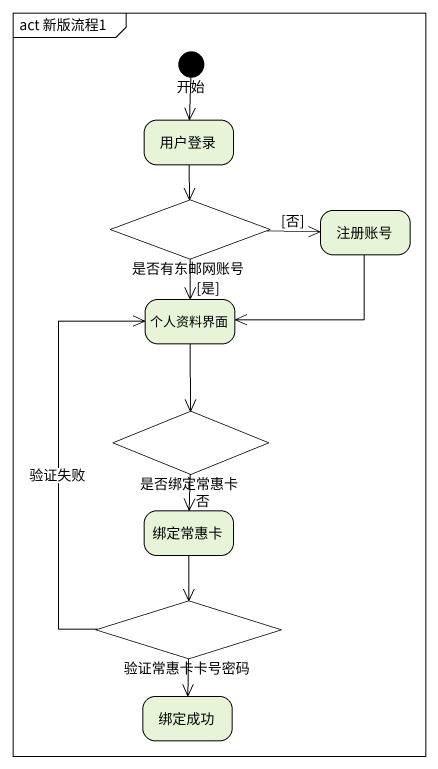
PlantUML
@startuml
mainframe act 新版流程1
hide empty description
state 开始 <<start>>
state 用户登录
state 是否有东邮网账号 <<choice>>
state 注册账号
state 个人资料界面
state 是否绑定常惠卡 <<choice>>
state 绑定常惠卡
state 验证常惠卡卡号密码 <<choice>>
state 绑定成功
开始 --> 用户登录
用户登录 --> 是否有东邮网账号
是否有东邮网账号 -right-> 注册账号 : [否]
是否有东邮网账号 --> 个人资料界面 : [是]
注册账号 -left-> 个人资料界面
个人资料界面 --> 是否绑定常惠卡
是否绑定常惠卡 --> 绑定常惠卡 : 否
绑定常惠卡 --> 验证常惠卡卡号密码
验证常惠卡卡号密码 -up-> 个人资料界面 : 验证失败
验证常惠卡卡号密码 --> 绑定成功
@enduml
